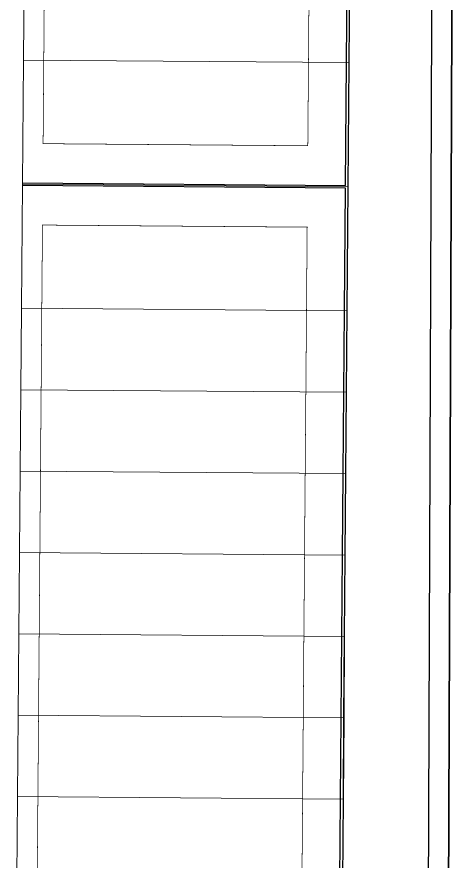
# Model space of a CAD drawing. Header units: centimetres. Extents: x -6122352 to 6876996, y -1694241 to 2592194.
# Drawn here: x 284566 to 317063, y -72418 to -10179 of the extents above; entities that cross this region are included whole.
import ezdxf

# ---------------------------------------------------------------- set-up
doc = ezdxf.new("R2010")
doc.units = ezdxf.units.CM
doc.header["$MEASUREMENT"] = 0
doc.linetypes.add('XR-AR-END-SETTING OUT PLAN$0$23261-XR-AR-SI-GF$0$HIDDEN', pattern=[0.375, 0.25, -0.125])
for name, color, linetype, lineweight, true_color in [('08-Compound Wall-2', 6, 'Continuous', 25, 0xff00ff), ('23585-XR-AR-DAMAC PLOT LIMITS$0$1-End units', 7, 'Continuous', 5, 0xf8991e), ('23585-XR-AR-DAMAC PLOT LIMITS$0$1-Open Space', 7, 'Continuous', 5, 0x90cf5a)]:
    doc.layers.add(name, color=color, linetype=linetype, lineweight=lineweight, true_color=true_color)
for name, color, linetype in [('23585-XR-AR-BOUNDARY WALLS AND SETBACKS$0$setback', 7, 'XR-AR-END-SETTING OUT PLAN$0$23261-XR-AR-SI-GF$0$HIDDEN'), ('23585-XR-AR-DAMAC PLOT LIMITS$0$1-Utility Corridor', 44, 'Continuous'), ('@MI-REF LAYER', 7, 'Continuous')]:
    doc.layers.add(name, color=color, linetype=linetype)
doc.layers.add('23585-XR-AR-DAMAC PLOT LIMITS$0$1-Mid units', color=41, linetype='Continuous', lineweight=5)
doc.layers.add('A-ANNO-TEXT', color=3, linetype='Continuous', lineweight=25)

# ---------------------------------------------------------------- blocks, each defined once
blk = doc.blocks.new('23585-XR-AR-BOUNDARY WALLS AND SETBACKS')
at = {"layer": '08-Compound Wall-2'}
for points in [[(496654.576, 2769074.506), (496650.185, 2769078.595), (496645.793, 2769082.683), (496641.399, 2769086.769), (496637.007, 2769090.857), (496632.615, 2769094.945), (496628.224, 2769099.034), (496623.832, 2769103.121), (496617.134, 2769109.355), (496610.436, 2769115.589), (496606.043, 2769119.675), (496601.651, 2769123.763), (496597.26, 2769127.852), (496592.868, 2769131.939), (496588.474, 2769136.026), (496584.082, 2769140.114), (496579.691, 2769144.203), (496576.67, 2769147.012), (496575.299, 2769148.29), (496568.6, 2769154.523), (496552.25, 2769136.955), (496552.396, 2769136.818)], [(496600.711, 2769091.856), (496616.925, 2769109.277), (496610.3, 2769115.442), (496605.907, 2769119.529), (496601.515, 2769123.617), (496597.124, 2769127.706), (496592.731, 2769131.793), (496588.338, 2769135.879), (496583.946, 2769139.967), (496579.555, 2769144.056), (496576.534, 2769146.865), (496575.163, 2769148.144), (496568.61, 2769154.24), (496552.396, 2769136.818)], [(496665.458, 2769064.108), (496658.833, 2769070.273), (496654.44, 2769074.36), (496650.049, 2769078.449), (496645.657, 2769082.536), (496641.263, 2769086.623), (496636.871, 2769090.71), (496632.479, 2769094.799), (496628.088, 2769098.887), (496623.696, 2769102.975), (496617.071, 2769109.141), (496600.858, 2769091.72)]]:
    blk.add_lwpolyline(points, dxfattribs=at)
at = {"layer": '23585-XR-AR-BOUNDARY WALLS AND SETBACKS$0$setback', "ltscale": 40, "const_width": 0.05}
blk.add_lwpolyline([(496599.611, 2769094.93), (496612.894, 2769109.203), (496608.392, 2769113.393), (496604, 2769117.478), (496599.607, 2769121.567), (496595.216, 2769125.656), (496590.824, 2769129.743), (496586.431, 2769133.829), (496582.038, 2769137.918), (496577.647, 2769142.007), (496574.626, 2769144.816), (496573.254, 2769146.095), (496568.753, 2769150.283), (496555.468, 2769136.01), (496559.971, 2769131.821), (496564.364, 2769127.733), (496568.756, 2769123.646), (496573.148, 2769119.558), (496577.54, 2769115.47), (496581.932, 2769111.383), (496586.324, 2769107.295), (496590.717, 2769103.207), (496595.109, 2769099.12)], close=True, dxfattribs=at)
blk.add_lwpolyline([(496661.428, 2769064.034), (496648.144, 2769049.761), (496643.642, 2769053.951), (496639.25, 2769058.038), (496634.858, 2769062.126), (496630.465, 2769066.214), (496626.073, 2769070.301), (496621.681, 2769074.389), (496617.289, 2769078.477), (496612.897, 2769082.565), (496608.505, 2769086.652), (496604.003, 2769090.842), (496617.287, 2769105.115), (496621.788, 2769100.925), (496626.18, 2769096.838), (496630.571, 2769092.749), (496634.963, 2769088.661), (496639.356, 2769084.572), (496643.749, 2769080.487), (496648.141, 2769076.4), (496652.533, 2769072.31), (496656.925, 2769068.224), (496661.428, 2769064.034)], dxfattribs=at)
blk = doc.blocks.new('A$C9d9485f6')
at = {"layer": 'A-ANNO-TEXT', "rotation": 312.4881850805905}
blk.add_blockref('23585-XR-AR-BOUNDARY WALLS AND SETBACKS', (-2377088.535, -1504219.252), dxfattribs=at)
blk = doc.blocks.new('23585-XR-AR-DAMAC PLOT LIMITS')
at = {"layer": '23585-XR-AR-DAMAC PLOT LIMITS$0$1-End units', "color": 251, "true_color": 0x636466}
for points in [[(496617.134, 2769109.355), (496600.785, 2769091.788), (496594.087, 2769098.022), (496610.436, 2769115.589)], [(496623.832, 2769103.121), (496607.483, 2769085.554), (496600.785, 2769091.788), (496617.134, 2769109.355)]]:
    blk.add_lwpolyline(points, close=True, dxfattribs=at)
at = {"layer": '23585-XR-AR-DAMAC PLOT LIMITS$0$1-Mid units', "color": 251, "true_color": 0x636466}
for points in [[(496610.436, 2769115.589), (496594.087, 2769098.022), (496589.695, 2769102.109), (496606.043, 2769119.675)], [(496628.224, 2769099.034), (496611.875, 2769081.466), (496607.483, 2769085.554), (496623.832, 2769103.121)], [(496632.616, 2769094.945), (496616.267, 2769077.379), (496611.875, 2769081.466), (496628.224, 2769099.034)], [(496637.007, 2769090.857), (496620.659, 2769073.291), (496616.267, 2769077.379), (496632.616, 2769094.945)], [(496641.4, 2769086.769), (496625.051, 2769069.203), (496620.659, 2769073.291), (496637.007, 2769090.857)], [(496645.793, 2769082.683), (496629.444, 2769065.116), (496625.051, 2769069.203), (496641.4, 2769086.769)], [(496650.185, 2769078.595), (496633.836, 2769061.028), (496629.444, 2769065.116), (496645.793, 2769082.683)], [(496654.576, 2769074.507), (496638.228, 2769056.94), (496633.836, 2769061.028), (496650.185, 2769078.595)]]:
    blk.add_lwpolyline(points, close=True, dxfattribs=at)
at = {"layer": '23585-XR-AR-DAMAC PLOT LIMITS$0$1-Open Space', "color": 251, "true_color": 0x636466}
blk.add_lwpolyline([(496826.644, 2768924.26), (496583.682, 2769148.512, -0.106205), (496581.262, 2769151.946), (496576.67, 2769147.012), (496579.691, 2769144.203), (496584.082, 2769140.114), (496588.474, 2769136.026), (496592.868, 2769131.939), (496597.26, 2769127.852), (496601.651, 2769123.763), (496606.043, 2769119.675), (496610.436, 2769115.589), (496617.134, 2769109.355), (496623.832, 2769103.121), (496628.224, 2769099.034), (496632.616, 2769094.945), (496637.007, 2769090.857), (496641.4, 2769086.769), (496645.793, 2769082.683), (496650.185, 2769078.595), (496654.576, 2769074.507)], format="xyb", dxfattribs=at)
at = {"layer": '23585-XR-AR-DAMAC PLOT LIMITS$0$1-Utility Corridor', "color": 251, "true_color": 0x636466}
for points in [[(496581.973, 2769155.474, 0.197505), (496584.699, 2769149.614), (496827.666, 2768925.358), (496882.853, 2768873.545), (496960.838, 2768800.329), (496965.39, 2768796.05), (496983.319, 2768779.213), (497000.307, 2768763.265), (497005.14, 2768766.601)], [(496580.475, 2769155.406, 0.197505), (496583.682, 2769148.512), (496826.644, 2768924.26), (496881.826, 2768872.451), (496959.811, 2768799.236), (496964.362, 2768794.957), (496982.292, 2768778.12), (496999.044, 2768762.393), (497000.307, 2768763.265), (496983.319, 2768779.213), (496965.39, 2768796.05), (496960.838, 2768800.329), (496882.853, 2768873.545), (496827.666, 2768925.358), (496584.699, 2769149.614, -0.197505), (496581.973, 2769155.474)]]:
    blk.add_lwpolyline(points, format="xyb", dxfattribs=at)
blk = doc.blocks.new('A$Cf093b529')
at = {"layer": 'A-ANNO-TEXT'}
blk.add_blockref('23585-XR-AR-DAMAC PLOT LIMITS', (-495391.99, -2768603.442), dxfattribs=at)

msp = doc.modelspace()

# ---------------------------------------------------------------- block references
at = {"layer": '@MI-REF LAYER', "xscale": 1000, "yscale": 1000, "zscale": 1000}
msp.add_blockref('A$C9d9485f6', (-23958.95046, 48155.57226), dxfattribs=at)
at = {"layer": '@MI-REF LAYER', "xscale": 1000, "yscale": 1000, "zscale": 1000, "rotation": 312.4882903633292}
msp.add_blockref('A$Cf093b529', (-891608.73293, 539022.72011), dxfattribs=at)

doc.saveas('drawing.dxf')
